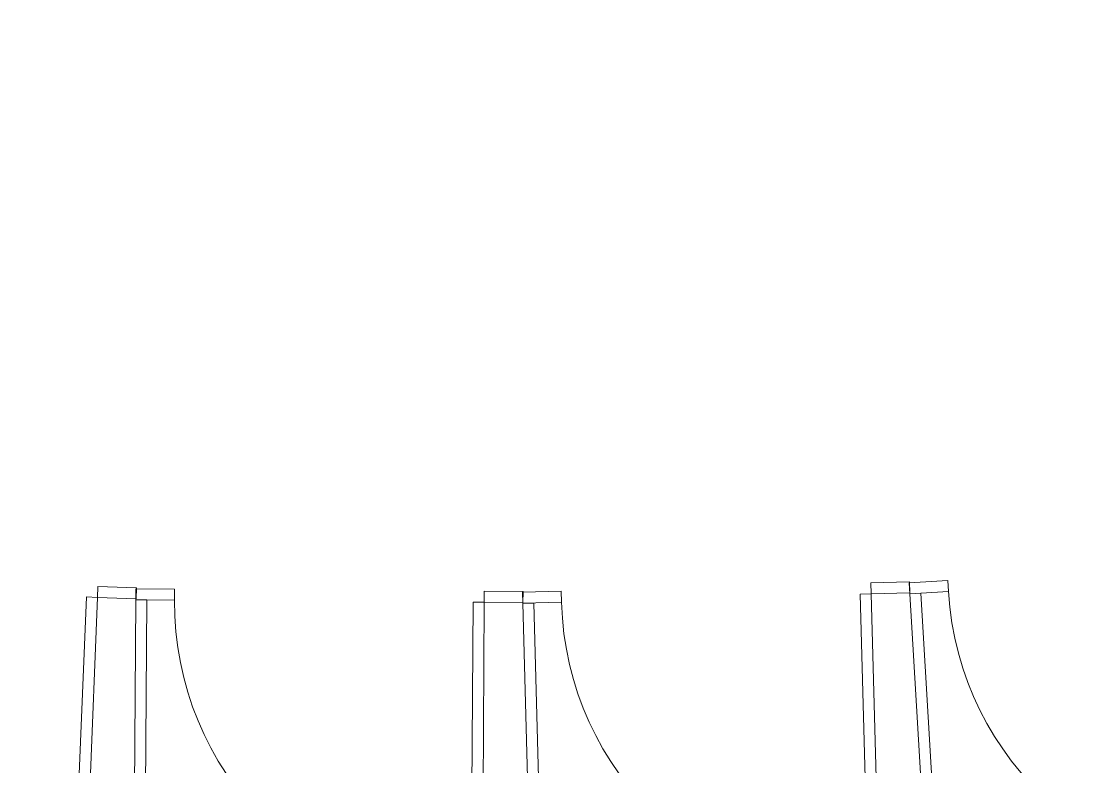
# Model space of a CAD drawing. Header units: millimetres. Extents: x -89663 to 74273, y -103666 to 18539.
# Drawn here: x -27712 to -25318, y -70240 to -68555 of the extents above; entities that cross this region are included whole.
import ezdxf
from ezdxf.enums import TextEntityAlignment as Align

# ---------------------------------------------------------------- set-up
doc = ezdxf.new("R2010")
doc.units = ezdxf.units.MM
doc.header["$MEASUREMENT"] = 0
doc.linetypes.add('Double Dashed', pattern=[1093.611073, 529.166651, -211.666656, 141.111112, -211.666656])
doc.linetypes.add('Hidden Line', pattern=[55, 45, -10])
for name, color, linetype in [('A-25-M_Wall_Ext', 7, 'Continuous'), ('New_A-15-MG_Structural_Grid_Phase_2', 7, 'Continuous'), ('New_A-25-M_Wall_Ext', 7, 'Continuous'), ('New_A-40-M_Soft_Landscaping_P2', 7, 'Continuous')]:
    doc.layers.add(name, color=color, linetype=linetype)
for name, color, linetype, lineweight in [('A-25-M_Wall_Ext_Pen_No__87', 8, 'Continuous', 20), ('New_A-25-M_Wall_Ext_Pen_No__87', 8, 'Continuous', 20), ('New_A-40-M_Soft_Landscaping_P2_Pen_No__150', 7, 'Continuous', 0)]:
    doc.layers.add(name, color=color, linetype=linetype, lineweight=lineweight)
for name, color, linetype, lineweight, true_color in [('New_A-15-MG_Structural_Grid_Phase_2_Pen_No__222', 7, 'Continuous', 13, 0x65af33), ('New_A-25-M_Wall_Ext_Pen_No__107', 7, 'Continuous', 15, 0xa6a6a6), ('New_A-25-M_Wall_Ext_Pen_No__27', 7, 'Continuous', 50, 0x2a2a2a), ('New_A-35-M_FFE_Sanitary_Pen_No__64', 7, 'Continuous', 20, 0x606060)]:
    doc.layers.add(name, color=color, linetype=linetype, lineweight=lineweight, true_color=true_color)
doc.styles.add('GENERATED_STYLE_4', font='')
doc.styles.get('GENERATED_STYLE_4').set_extended_font_data('Swis721 BT')

# ---------------------------------------------------------------- blocks, each defined once
blk = doc.blocks.new('Mesh_33_1', base_point=(-40933.1, -67038.1))
at = {"layer": 'New_A-40-M_Soft_Landscaping_P2_Pen_No__150', "linetype": 'Continuous', "flags": 128}
blk.add_lwpolyline([(-40933.1, -67038.1, 0.320491), (-40900.8, -69852.7, 0.075053), (-37194.7, -72335.5, 0.135492), (-17580.9, -76160.2), (-17996, -70643, -0.183873), (-38079.9, -69688.1, -0.169448), (-40869.9, -67158.8, -0.091733)], format="xyb", close=True, dxfattribs=at)
blk = doc.blocks.new('Mesh_34_1', base_point=(-38055.1, -69698.9))
at = {"layer": 'New_A-40-M_Soft_Landscaping_P2_Pen_No__150', "linetype": 'Continuous', "flags": 128}
blk.add_lwpolyline([(-38055.1, -69698.9, -0.169694), (-40869.9, -67158.8, 0.334983), (-40169.4, -69895, 0.065126), (-36684.4, -71850.8, 0.165018), (-17774.3, -73560), (-17996, -70643, -0.183626)], format="xyb", close=True, dxfattribs=at)
blk = doc.blocks.new('Wall_53_1', base_point=(-38176, -69536.6))
at = {"layer": 'New_A-25-M_Wall_Ext_Pen_No__107', "linetype": 'Continuous', "lineweight": 0, "true_color": 0x535353}
blk.add_hatch(color=251, dxfattribs=at).paths.add_polyline_path([(-38176, -69536.6), (-38217.5, -69627.6, 0.177017), (-18856.6, -70909.4), (-18870.6, -70861.5), (-18884.7, -70813.4, -0.177006)])
at = {"layer": 'New_A-25-M_Wall_Ext_Pen_No__27', "linetype": 'Continuous'}
for radius, start in [(28161.8, 246.13805), (28261.8, 246.13561)]:
    blk.add_arc((-26783.5, -43782), radius, start, 286.28897, dxfattribs=at)
blk = doc.blocks.new('Wall_55_1', base_point=(-38175.9, -69536.5))
at = {"layer": 'New_A-25-M_Wall_Ext_Pen_No__87', "linetype": 'Hidden Line'}
for radius in [28161.8, 28211.8]:
    blk.add_arc((-26758.9, -43792.8), radius, 246.08329, 336.44041, dxfattribs=at)
blk = doc.blocks.new('Wall_231_1', base_point=(-38294.6, -69816.9))
at = {"layer": 'A-25-M_Wall_Ext_Pen_No__87', "linetype": 'Hidden Line'}
for radius, start, end in [(28130.8, 246.16287, 336.76285), (28469.8, 246.15506, 336.76093)]:
    blk.add_arc((-26785.3, -43777.2), radius, start, end, dxfattribs=at)
blk = doc.blocks.new('Commercial Bath Stall 19_4')
at = {"layer": 'New_A-35-M_FFE_Sanitary_Pen_No__64', "linetype": 'Continuous'}
for p, q in [((875, 1500), (850, 1500)), ((850, 1500), (850, 25)), ((875, 25), (875, 1500)), ((112.5, 725), (87.5, 725)), ((87.5, 725), (87.5, 25)), ((112.5, 25), (112.5, 725)), ((87.5, 25), (0, 25)), ((0, 25), (0, 0)), ((87.5, 0), (87.5, 25)), ((87.5, 25), (112.5, 25)), ((875, 25), (787.5, 25)), ((787.5, 25), (787.5, 0)), ((850, 25), (875, 25)), ((875, 0), (875, 25)), ((0, 0), (87.5, 0)), ((787.5, 0), (875, 0))]:
    blk.add_line(p, q, dxfattribs=at)
blk.add_arc((87.5, 25), 700, 0, 90, dxfattribs=at)
blk = doc.blocks.new('Standard grid marker_24')
at = {"layer": 'New_A-15-MG_Structural_Grid_Phase_2_Pen_No__222', "linetype": 'Double Dashed'}
blk.add_arc((0, 0), 27977.6, 0, 90.63597, dxfattribs=at)
at = {"layer": 'New_A-15-MG_Structural_Grid_Phase_2_Pen_No__222', "style": 'GENERATED_STYLE_4'}
blk.add_attdef('AC_MarkerText_1', text='', height=350, rotation=90.3066, dxfattribs=at).set_placement((-1326.2, 28008), align=Align.MIDDLE_CENTER)

msp = doc.modelspace()

# ---------------------------------------------------------------- block references
at = {"layer": 'A-25-M_Wall_Ext', "color": 250, "lineweight": 50, "true_color": 0x2a2a2a}
msp.add_blockref('Wall_231_1', (-38294.6, -69816.9), dxfattribs=at)
at = {"layer": 'New_A-15-MG_Structural_Grid_Phase_2', "color": 8, "linetype": 'Continuous', "lineweight": 15, "zscale": 1000, "rotation": 246.1337837427074}
msp.add_blockref('Standard grid marker_24', (-26783.5, -43781.2), dxfattribs=at)
at = {"layer": 'New_A-25-M_Wall_Ext', "color": 250, "lineweight": 50, "true_color": 0x2a2a2a}
for name, p in [('Wall_53_1', (-38176, -69536.6)), ('Wall_55_1', (-38175.9, -69536.5))]:
    msp.add_blockref(name, p, dxfattribs=at)
at = {"layer": 'New_A-35-M_FFE_Sanitary_Pen_No__64', "linetype": 'Continuous', "zscale": 1000}
for p, rotation in [((-24832.5, -69771.6), 183.4513320583846), ((-27451.3, -69836), 177.7129862922837), ((-25704.5, -69822.4), 181.5364119294211), ((-26578, -69843.8), 179.6310816547893)]:
    msp.add_blockref('Commercial Bath Stall 19_4', p, dxfattribs=dict(at, rotation=rotation))
at = {"layer": 'New_A-40-M_Soft_Landscaping_P2'}
for name, p in [('Mesh_33_1', (-40933.1, -67038.1)), ('Mesh_34_1', (-38055.1, -69698.9))]:
    msp.add_blockref(name, p, dxfattribs=at)

doc.saveas('drawing.dxf')
